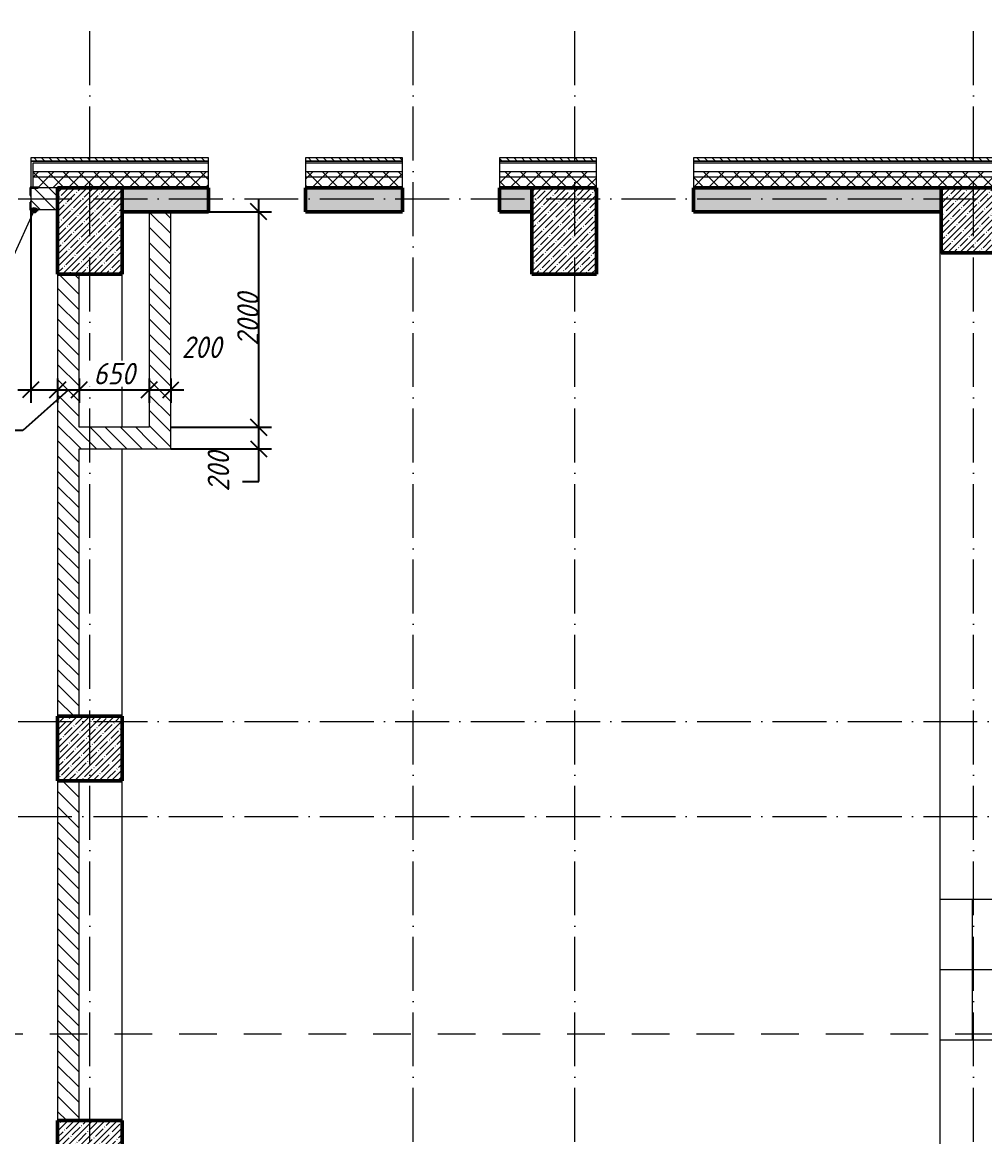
# Model space of a CAD drawing. Header units: millimetres. Extents: x -6064 to 178764, y -5836 to 29924.
# Drawn here: x 13382 to 22313, y 18300 to 28637 of the extents above; entities that cross this region are included whole.
import ezdxf

# ---------------------------------------------------------------- set-up
doc = ezdxf.new("R2010")
doc.units = ezdxf.units.MM
doc.linetypes.add('01 Штриховая _4 мм_', pattern=[600, 350, -250])
doc.linetypes.add('50_200_ШТРИХ_1Т_ш5_п1_п1_', pattern=[700, 500, -100, 0, -100])
doc.layers.add('A-ANNO-DIMS', color=7, linetype='Continuous')
for name, color, linetype, lineweight in [('A-DETL', 7, 'Continuous', 9), ('A-FLOR', 7, 'Continuous', 9), ('A-GENM-1', 7, 'Continuous', 25), ('A-GENM-IDEN', 7, 'Continuous', 9), ('A-WALL', 7, 'Continuous', 5), ('A-WALL-3', 7, 'Continuous', 50), ('A-WALL-4', 7, 'Continuous', 9), ('A-WALL-FNSH-1', 7, 'Continuous', 9), ('A-WALL-PATT-1', 7, 'Continuous', 5), ('G-ANNO-SYMB-1', 7, '01 Штриховая _4 мм_', 9), ('S-COLS', 7, 'Continuous', 9), ('S-COLS-1', 7, 'Continuous', 5), ('S-COLS-2', 7, 'Continuous', 50), ('S-STRS-1', 7, 'Continuous', 9), ('S-STRS-ANNO', 7, 'Continuous', 5), ('Оси-1', 7, '50_200_ШТРИХ_1Т_ш5_п1_п1_', 9)]:
    doc.layers.add(name, color=color, linetype=linetype, lineweight=lineweight)
for name, color, linetype, lineweight, true_color in [('A-WALL-1', 7, 'Continuous', 13, 0xce0000), ('A-WALL-FNSH-2', 7, 'Continuous', 13, 0xce0000), ('A-WALL-PATT-2', 7, 'Continuous', 5, 0xce0000)]:
    doc.layers.add(name, color=color, linetype=linetype, lineweight=lineweight, true_color=true_color)
doc.styles.add('ISOCPEUR_I_2', font='isocpeui.ttf', dxfattribs={"width": 0.9, "height": 200})
doc.dimstyles.new('ISO-2_0_0_9К_СРЕДНИЙ', dxfattribs={"dimscale": 304.8, "dimtxt": 199.196235, "dimasz": 0.492126, "dimexe": 0.393701, "dimexo": 0, "dimgap": 0, "dimtad": 1, "dimdec": 0, "dimzin": 0, "dimdsep": 46, "dimtxsty": 'ISOCPEUR_I_2', "dimblk1": 'OBLIQUE', "dimblk2": 'OBLIQUE', "dimsah": 1, "dimcen": 0.09, "dimdle": 0.393701, "dimazin": 0, "dimtfac": 1, "dimtdec": 4, "dimtix": 1, "dimtmove": 1, "dimatfit": 3, "dimfxl": 1, "dimtvp": 1, "dimtolj": 1, "dimtzin": 0, "dimarcsym": 2})
doc.dimstyles.new('ISO-2_0_0_9К_СРЕДНИЙ_2', dxfattribs={"dimscale": 304.8, "dimtxt": 199.196235, "dimasz": 0.492126, "dimexe": 0.393701, "dimexo": 0, "dimgap": 0, "dimtad": 1, "dimdec": 0, "dimzin": 0, "dimdsep": 46, "dimtxsty": 'ISOCPEUR_I_2', "dimblk1": 'OBLIQUE', "dimblk2": 'OBLIQUE', "dimsah": 1, "dimcen": 0.09, "dimdle": 0.393701, "dimazin": 0, "dimtfac": 1, "dimtdec": 4, "dimtix": 1, "dimtmove": 0, "dimatfit": 3, "dimfxl": 1, "dimtvp": 1, "dimtolj": 1, "dimtzin": 0, "dimarcsym": 2})
doc.dimstyles.new('ISO-2_0_0_9К_СРЕДНИЙ_ФОН_1', dxfattribs={"dimscale": 304.8, "dimtxt": 199.196235, "dimasz": 0.492126, "dimexe": 0.393701, "dimexo": 0, "dimgap": 0.164042, "dimtad": 1, "dimdec": 0, "dimdsep": 46, "dimtxsty": 'ISOCPEUR_I_2', "dimblk1": 'OBLIQUE', "dimblk2": 'OBLIQUE', "dimsah": 1, "dimcen": 0.09, "dimdle": 0.393701, "dimazin": 0, "dimtfac": 1, "dimtdec": 4, "dimtix": 1, "dimtmove": 0, "dimatfit": 3, "dimfxl": 1, "dimtvp": 1, "dimtfill": 1, "dimtolj": 1, "dimtzin": 0, "dimarcsym": 2})
doc.dimstyles.new('ISO-2_0_0_9К_СРЕДНИЙ_ФОН_2', dxfattribs={"dimscale": 304.8, "dimtxt": 199.196235, "dimasz": 0.492126, "dimexe": 0.393701, "dimexo": 0, "dimgap": 0.164042, "dimtad": 1, "dimdec": 0, "dimdsep": 46, "dimtxsty": 'ISOCPEUR_I_2', "dimblk1": 'OBLIQUE', "dimblk2": 'OBLIQUE', "dimsah": 1, "dimcen": 0.09, "dimdle": 0.393701, "dimazin": 0, "dimtfac": 1, "dimtdec": 4, "dimtix": 1, "dimtmove": 1, "dimatfit": 3, "dimfxl": 1, "dimtvp": 1, "dimtfill": 1, "dimtolj": 1, "dimtzin": 0, "dimarcsym": 2})
pattern_1 = [(45, (0, 0), (-57.02463, 57.02463), []), (45, (57.025, 0), (-57.02463, 57.02463), [100.806, -20.161, 3.353, -16.808])]
pattern_2 = [(45, (0, 0), (-70.71068, 70.71068), []), (135, (0, 0), (-70.71068, -70.71068), [])]
pattern_3 = [(135, (0, 0), (-70.71068, -70.71068), [])]

# ---------------------------------------------------------------- blocks, each defined once
blk = doc.blocks.new('Колонна_Несущая_Прямоугольное сечение - 600х600-29564842-АР1_1_Кладочный план 2 этажа')
at = {"layer": 'S-COLS-1'}
h = blk.add_hatch(dxfattribs=at)
h.set_pattern_fill('FP_13', color=256, style=0, pattern_type=2)
h.set_pattern_definition([(45, (-14010, -18150), (-57.02463, 57.02463), []), (45, (-13952.975, -18150), (-57.02463, 57.02463), [100.806, -20.161, 3.353, -16.808])])
h.paths.add_polyline_path([(-300, -300), (300, -300), (300, 300), (-300, 300)], flags=0)
at = {"layer": 'S-COLS-2'}
for p, q in [((300, 300), (-300, 300)), ((-300, 300), (-300, -300)), ((300, -300), (300, 300)), ((-300, -300), (300, -300))]:
    blk.add_line(p, q, dxfattribs=at)
blk = doc.blocks.new('Колонна_Несущая_Прямоугольное сечение - 600х600-V9-АР1_1_Кладочный план 2 этажа')
at = {"layer": 'S-COLS-1'}
h = blk.add_hatch(dxfattribs=at)
h.set_pattern_fill('FP_14', color=256, style=0, pattern_type=2)
h.set_pattern_definition([(45, (-14010, -21900), (-57.02463, 57.02463), []), (45, (-13952.975, -21900), (-57.02463, 57.02463), [100.806, -20.161, 3.353, -16.808])])
h.paths.add_polyline_path([(-300, -300), (300, -300), (300, 300), (-300, 300)], flags=0)
at = {"layer": 'S-COLS-2'}
for p, q in [((300, 300), (-300, 300)), ((-300, 300), (-300, -300)), ((300, -300), (300, 300)), ((-300, -300), (300, -300))]:
    blk.add_line(p, q, dxfattribs=at)
blk = doc.blocks.new('Колонна_Несущая_Прямоугольное сечение - 600х600-V28-АР1_1_Кладочный план 2 этажа')
at = {"layer": 'S-COLS-1'}
h = blk.add_hatch(dxfattribs=at)
h.set_pattern_fill('FP_40', color=256, style=0, pattern_type=2)
h.set_pattern_definition([(45, (-22210, -26800), (-57.02463, 57.02463), []), (45, (-22152.975, -26800), (-57.02463, 57.02463), [100.806, -20.161, 3.353, -16.808])])
h.paths.add_polyline_path([(-300, -300), (300, -300), (300, 300), (-300, 300)], flags=0)
at = {"layer": 'S-COLS-2'}
for p, q in [((300, 300), (-300, 300)), ((-300, 300), (-300, -300)), ((300, -300), (300, 300)), ((-300, -300), (300, -300))]:
    blk.add_line(p, q, dxfattribs=at)
blk = doc.blocks.new('Пол_ амфитетр - Пол_ амфитетр-23726988-АР1_1_Кладочный план 2 этажа')
at = {"layer": 'A-FLOR'}
for p, q in [((21895, 26500), (21910, 26500)), ((21895, 26500), (21895, 20500)), ((22795, 26500), (22795, 20500)), ((23695, 26500), (23695, 20500)), ((24595, 26500), (24595, 20500)), ((25495, 26500), (25495, 20500)), ((26395, 26500), (26395, 20500)), ((27295, 26500), (27295, 20500)), ((28195, 26500), (28195, 20500)), ((29095, 26500), (29095, 20500)), ((29995, 26500), (29995, 20500)), ((30610, 21000), (30610, 20500)), ((22795, 20500), (21895, 20500)), ((23695, 20500), (22795, 20500)), ((24595, 20500), (23695, 20500)), ((25495, 20500), (24595, 20500)), ((26395, 20500), (25495, 20500)), ((27295, 20500), (26395, 20500)), ((28195, 20500), (27295, 20500)), ((29095, 20500), (28195, 20500)), ((29995, 20500), (29095, 20500)), ((30610, 20500), (29995, 20500)), ((21895, 19200), (22795, 19200)), ((21895, 19200), (21895, 15203)), ((22795, 19200), (23695, 19200)), ((22795, 19200), (22795, 15203)), ((23695, 19200), (24595, 19200)), ((23695, 19200), (23695, 15203)), ((24595, 19200), (25495, 19200)), ((24595, 19200), (24595, 15203)), ((25495, 19200), (26395, 19200)), ((25495, 19200), (25495, 15203)), ((26395, 19200), (27295, 19200)), ((26395, 19200), (26395, 15203)), ((27295, 19200), (28195, 19200)), ((27295, 19200), (27295, 15203)), ((28195, 19200), (29095, 19200)), ((28195, 19200), (28195, 15203)), ((29095, 19200), (29995, 19200)), ((29095, 19200), (29095, 15203)), ((29995, 19200), (30610, 19200)), ((29995, 19200), (29995, 15200)), ((30610, 19200), (30610, 15200))]:
    blk.add_line(p, q, dxfattribs=at)
blk = doc.blocks.new('Фахверк_СКБ_Уголок - Ф-16_200х7630 h-28554811-АР1_1_Кладочный план 2 этажа')
at = {"layer": 'A-GENM-1'}
for p, q in [((200, 156), (125, 156)), ((125, 156), (125, 81)), ((131, 81), (131, 150)), ((131, 150), (200, 150)), ((200, 150), (200, 156)), ((125, 81), (131, 81)), ((131, 19), (125, 19)), ((125, 19), (125, -56)), ((131, -50), (131, 19)), ((125, -56), (200, -56)), ((200, -50), (131, -50)), ((200, -56), (200, -50))]:
    blk.add_line(p, q, dxfattribs=at)
blk = doc.blocks.new('_Oblique')
at = {"color": 0, "linetype": 'ByBlock', "lineweight": -2}
blk.add_line((-0.5, -0.5), (0.5, 0.5), dxfattribs=at)
blk = doc.blocks.new('DIMBLOCK531-АР1_1_Кладочный план 2 этажа')
at = {"layer": 'A-ANNO-DIMS', "color": 0, "lineweight": -2, "transparency": 16777216}
for p, q in [((15576, 24560), (15576, 25000)), ((14763, 24880), (15696, 24880)), ((14760, 24680), (15696, 24680)), ((15576, 24378), (15576, 24680)), ((15426, 24378), (15576, 24378))]:
    blk.add_line(p, q, dxfattribs=at)
at = {"layer": 'Defpoints', "color": 0, "transparency": 16777216}
for p in [(14763, 24880), (15576, 24880), (14760, 24680)]:
    blk.add_point(p, dxfattribs=at)
at = {"layer": 'A-ANNO-DIMS', "color": 0, "lineweight": -2, "transparency": 16777216, "xscale": 150, "yscale": 150, "zscale": 150}
for p, rotation in [((15576, 24880), 90), ((15576, 24680), 270)]:
    blk.add_blockref('_Oblique', p, dxfattribs=dict(at, rotation=rotation))
at = {"layer": 'A-ANNO-DIMS', "color": 0, "transparency": 16777216, "insert": (15102, 24284), "char_height": 200, "width": 455.09, "attachment_point": 1, "rotation": 90, "line_spacing_factor": 1.149209, "style": 'ISOCPEUR_I_2'}
blk.add_mtext('\\A1;200', dxfattribs=at)
blk = doc.blocks.new('DIMBLOCK532-АР1_1_Кладочный план 2 этажа')
at = {"layer": 'A-ANNO-DIMS', "color": 0, "lineweight": -2, "transparency": 16777216}
for p, q in [((15576, 24760), (15576, 27000)), ((15037, 26880), (15696, 26880)), ((14763, 24880), (15696, 24880))]:
    blk.add_line(p, q, dxfattribs=at)
at = {"layer": 'Defpoints', "color": 0, "transparency": 16777216}
for p in [(15037, 26880), (15576, 26880), (14763, 24880)]:
    blk.add_point(p, dxfattribs=at)
at = {"layer": 'A-ANNO-DIMS', "color": 0, "lineweight": -2, "transparency": 16777216, "xscale": 150, "yscale": 150, "zscale": 150}
for p, rotation in [((15576, 26880), 90), ((15576, 24880), 270)]:
    blk.add_blockref('_Oblique', p, dxfattribs=dict(at, rotation=rotation))
at = {"layer": 'A-ANNO-DIMS', "color": 0, "transparency": 16777216, "insert": (15476, 25880), "char_height": 200, "width": 606.78, "attachment_point": 5, "rotation": 90, "style": 'ISOCPEUR_I_2'}
blk.add_mtext('\\A1;2000', dxfattribs=at)
blk = doc.blocks.new('DIMBLOCK533-АР1_1_Кладочный план 2 этажа')
at = {"layer": 'A-ANNO-DIMS', "color": 0, "lineweight": -2, "transparency": 16777216}
for p, q in [((13460, 26900), (13460, 25108)), ((13710, 25334), (13710, 25108)), ((13340, 25228), (13830, 25228))]:
    blk.add_line(p, q, dxfattribs=at)
at = {"layer": 'Defpoints', "color": 0, "transparency": 16777216}
for p in [(13460, 26900), (13710, 25334), (13710, 25228)]:
    blk.add_point(p, dxfattribs=at)
at = {"layer": 'A-ANNO-DIMS', "color": 0, "lineweight": -2, "transparency": 16777216, "xscale": 150, "yscale": 150, "zscale": 150, "rotation": 180}
blk.add_blockref('_Oblique', (13460, 25228), dxfattribs=at)
at = {"layer": 'A-ANNO-DIMS', "color": 0, "lineweight": -2, "transparency": 16777216, "xscale": 150, "yscale": 150, "zscale": 150}
blk.add_blockref('_Oblique', (13710, 25228), dxfattribs=at)
at = {"layer": 'A-ANNO-DIMS', "color": 0, "transparency": 16777216, "insert": (12868, 25723), "char_height": 200, "width": 455.09, "attachment_point": 1, "line_spacing_factor": 1.149209, "style": 'ISOCPEUR_I_2', "bg_fill": 3, "box_fill_scale": 1.1, "bg_fill_color": 256, "bg_fill_true_color": 13158600, "bg_fill_transparency": 0}
blk.add_mtext('\\A1;250', dxfattribs=at)
blk = doc.blocks.new('DIMBLOCK534-АР1_1_Кладочный план 2 этажа')
at = {"layer": 'A-ANNO-DIMS', "color": 0, "lineweight": -2, "transparency": 16777216}
for p, q in [((13710, 25334), (13710, 25108)), ((13910, 25334), (13910, 25108)), ((13810, 25228), (13386, 24851)), ((13590, 25228), (14030, 25228)), ((13386, 24851), (12903, 24851))]:
    blk.add_line(p, q, dxfattribs=at)
at = {"layer": 'Defpoints', "color": 0, "transparency": 16777216}
for p in [(13710, 25334), (13910, 25334), (13910, 25228)]:
    blk.add_point(p, dxfattribs=at)
at = {"layer": 'A-ANNO-DIMS', "color": 0, "lineweight": -2, "transparency": 16777216, "xscale": 150, "yscale": 150, "zscale": 150, "rotation": 180}
blk.add_blockref('_Oblique', (13710, 25228), dxfattribs=at)
at = {"layer": 'A-ANNO-DIMS', "color": 0, "lineweight": -2, "transparency": 16777216, "xscale": 150, "yscale": 150, "zscale": 150}
blk.add_blockref('_Oblique', (13910, 25228), dxfattribs=at)
at = {"layer": 'A-ANNO-DIMS', "color": 0, "transparency": 16777216, "insert": (12881, 25167), "char_height": 200, "width": 455.09, "attachment_point": 1, "line_spacing_factor": 1.149209, "style": 'ISOCPEUR_I_2', "bg_fill": 3, "box_fill_scale": 1.1, "bg_fill_color": 256, "bg_fill_true_color": 13158600, "bg_fill_transparency": 0}
blk.add_mtext('\\A1;200', dxfattribs=at)
blk = doc.blocks.new('DIMBLOCK535-АР1_1_Кладочный план 2 этажа')
at = {"layer": 'A-ANNO-DIMS', "color": 0, "lineweight": -2, "transparency": 16777216}
for p, q in [((13910, 25334), (13910, 25108)), ((14560, 25334), (14560, 25108)), ((13790, 25228), (14680, 25228))]:
    blk.add_line(p, q, dxfattribs=at)
at = {"layer": 'Defpoints', "color": 0, "transparency": 16777216}
for p in [(13910, 25334), (14560, 25334), (14560, 25228)]:
    blk.add_point(p, dxfattribs=at)
at = {"layer": 'A-ANNO-DIMS', "color": 0, "lineweight": -2, "transparency": 16777216, "xscale": 150, "yscale": 150, "zscale": 150, "rotation": 180}
blk.add_blockref('_Oblique', (13910, 25228), dxfattribs=at)
at = {"layer": 'A-ANNO-DIMS', "color": 0, "lineweight": -2, "transparency": 16777216, "xscale": 150, "yscale": 150, "zscale": 150}
blk.add_blockref('_Oblique', (14560, 25228), dxfattribs=at)
at = {"layer": 'A-ANNO-DIMS', "color": 0, "transparency": 16777216, "insert": (14235, 25378), "char_height": 200, "width": 455.09, "attachment_point": 5, "style": 'ISOCPEUR_I_2', "bg_fill": 3, "box_fill_scale": 1.1, "bg_fill_color": 256, "bg_fill_true_color": 13158600, "bg_fill_transparency": 0}
blk.add_mtext('\\A1;650', dxfattribs=at)
blk = doc.blocks.new('DIMBLOCK536-АР1_1_Кладочный план 2 этажа')
at = {"layer": 'A-ANNO-DIMS', "color": 0, "lineweight": -2, "transparency": 16777216}
for p, q in [((14560, 25334), (14560, 25108)), ((14760, 25334), (14760, 25108)), ((14440, 25228), (14880, 25228))]:
    blk.add_line(p, q, dxfattribs=at)
at = {"layer": 'Defpoints', "color": 0, "transparency": 16777216}
for p in [(14560, 25334), (14760, 25334), (14760, 25228)]:
    blk.add_point(p, dxfattribs=at)
at = {"layer": 'A-ANNO-DIMS', "color": 0, "lineweight": -2, "transparency": 16777216, "xscale": 150, "yscale": 150, "zscale": 150, "rotation": 180}
blk.add_blockref('_Oblique', (14560, 25228), dxfattribs=at)
at = {"layer": 'A-ANNO-DIMS', "color": 0, "lineweight": -2, "transparency": 16777216, "xscale": 150, "yscale": 150, "zscale": 150}
blk.add_blockref('_Oblique', (14760, 25228), dxfattribs=at)
at = {"layer": 'A-ANNO-DIMS', "color": 0, "transparency": 16777216, "insert": (14861, 25723), "char_height": 200, "width": 455.09, "attachment_point": 1, "line_spacing_factor": 1.149209, "style": 'ISOCPEUR_I_2', "bg_fill": 3, "box_fill_scale": 1.1, "bg_fill_color": 256, "bg_fill_true_color": 13158600, "bg_fill_transparency": 0}
blk.add_mtext('\\A1;200', dxfattribs=at)

msp = doc.modelspace()

# ---------------------------------------------------------------- hatches: boundary and pattern name
at = {"layer": 'A-GENM-IDEN'}
h = msp.add_hatch(color=256, dxfattribs=at)
edge = h.paths.add_edge_path(flags=0)
edge.add_arc((13491.8, 26894), 25, 0, 360)
at = {"layer": 'A-WALL-PATT-1'}
h = msp.add_hatch(dxfattribs=at)
h.set_pattern_fill('FP_23', color=256, style=0, pattern_type=2)
h.set_pattern_definition([(135, (0, 0), (-35.35534, -35.35534), [])])
h.paths.add_polyline_path([(33890, 27350), (33890, 27380), (19610.3, 27380), (19610.3, 27350), (33860, 27350)], flags=0)
h.paths.add_polyline_path([(18710.3, 27350), (18710.3, 27380), (17810.3, 27380), (17810.3, 27350), (18287.6, 27350)], flags=0)
h.paths.add_polyline_path([(16010.3, 27350), (16910.3, 27350), (16910.3, 27380), (16010.3, 27380)], flags=0)
h.paths.add_polyline_path([(15110.3, 27350), (15110.3, 27380), (13460.3, 27380), (13460.3, 27350), (13690.8, 27350)], flags=0)
h = msp.add_hatch(dxfattribs=at)
h.set_pattern_fill('FP_11', color=256, style=0, pattern_type=2)
h.set_pattern_definition(pattern_2)
h.paths.add_polyline_path([(33710, 27200), (33710, 27250), (19610.3, 27250), (19610.3, 27200), (33610.2, 27200)], flags=0)
h.paths.add_polyline_path([(16910.3, 27200), (16910.3, 27250), (16010.3, 27250), (16010.3, 27200), (16755.3, 27200)], flags=0)
h.paths.add_polyline_path([(13480.3, 27200), (15110.3, 27200), (15110.3, 27250), (13480.3, 27250)], flags=0)
h.paths.add_polyline_path([(17810.3, 27200), (18710.3, 27200), (18710.3, 27250), (17810.3, 27250)], flags=0)
h = msp.add_hatch(dxfattribs=at)
h.set_pattern_fill('FP_11', color=256, style=0, pattern_type=2)
h.set_pattern_definition(pattern_2)
h.paths.add_polyline_path([(33610, 27100), (33610, 27200), (19610.3, 27200), (19610.3, 27100), (32078, 27100)], flags=0)
h.paths.add_polyline_path([(13690.8, 27100), (15110.3, 27100), (15110.3, 27200), (13480.3, 27200), (13480.3, 27106), (13529.3, 27106), (13529.3, 27100)], flags=0)
h.paths.add_polyline_path([(16755.3, 27100), (16910.3, 27100), (16910.3, 27200), (16010.3, 27200), (16010.3, 27100)], flags=0)
h.paths.add_polyline_path([(17810.3, 27100), (18710.3, 27100), (18710.3, 27200), (17810.3, 27200)], flags=0)
h = msp.add_hatch(dxfattribs=at)
h.set_pattern_fill('FP_7', color=256, style=0, pattern_type=2)
h.set_pattern_definition(pattern_1)
h.paths.add_polyline_path([(14310, 26880), (15110.3, 26880), (15110.3, 27100), (14310, 27100)], flags=0)
h.paths.add_polyline_path([(16755.3, 26880), (16910.3, 26880), (16910.3, 27100), (16010.3, 27100), (16010.3, 26880)], flags=0)
h.paths.add_polyline_path([(21910, 26880), (21910, 27100), (19610.3, 27100), (19610.3, 26880), (19819.8, 26880)], flags=0)
h.paths.add_polyline_path([(18110.3, 26880), (18110.3, 27100), (17810.3, 27100), (17810.3, 26880)], flags=0)
at = {"layer": 'A-WALL-PATT-2'}
h = msp.add_hatch(dxfattribs=at)
h.set_pattern_fill('FP_22', color=256, style=0, pattern_type=2)
h.set_pattern_definition(pattern_3)
h.paths.add_polyline_path([(13529.3, 26900), (13710, 26900), (13710, 27100), (13460.3, 27100), (13460.3, 26900)], flags=0)
h = msp.add_hatch(dxfattribs=at)
h.set_pattern_fill('FP_22', color=256, style=0, pattern_type=2)
h.set_pattern_definition(pattern_3)
h.paths.add_polyline_path([(14760, 24680), (14760, 26880), (14560, 26880), (14560, 24680)], flags=0)
h = msp.add_hatch(dxfattribs=at)
h.set_pattern_fill('FP_22', color=256, style=0, pattern_type=2)
h.set_pattern_definition(pattern_3)
h.paths.add_polyline_path([(13710.3, 15200), (13910.3, 15200), (13910.3, 17850), (13710.3, 17850), (13710.3, 17238.8)], flags=0)
h.paths.add_polyline_path([(13710.3, 18450), (13910.3, 18450), (13910.3, 21600), (13710.3, 21600)], flags=0)
h.paths.add_polyline_path([(13910.3, 22200), (13910.3, 26300), (13710.3, 26300), (13710.3, 22200), (13857.9, 22200)], flags=0)
h = msp.add_hatch(dxfattribs=at)
h.set_pattern_fill('FP_22', color=256, style=0, pattern_type=2)
h.set_pattern_definition(pattern_3)
h.paths.add_polyline_path([(13910.3, 24680), (14560, 24680), (14560, 24880), (13910.3, 24880)], flags=0)
at = {"layer": 'S-COLS-1'}
h = msp.add_hatch(dxfattribs=at)
h.set_pattern_fill('FP_7', color=256, style=0, pattern_type=2)
h.set_pattern_definition(pattern_1)
h.paths.add_polyline_path([(13710, 26300), (14310, 26300), (14310, 27100), (13710, 27100)], flags=0)
h = msp.add_hatch(dxfattribs=at)
h.set_pattern_fill('FP_7', color=256, style=0, pattern_type=2)
h.set_pattern_definition(pattern_1)
h.paths.add_polyline_path([(18110.3, 26300), (18710.3, 26300), (18710.3, 27100), (18110.3, 27100)], flags=0)

# ---------------------------------------------------------------- linework, layer by layer
at = {"layer": 'A-DETL'}
for p, q in [((15110.3, 27250), (13480.3, 27250)), ((16910.3, 27250), (16010.3, 27250)), ((18710.3, 27250), (17810.3, 27250)), ((33610, 27250), (19610.3, 27250))]:
    msp.add_line(p, q, dxfattribs=at)
at = {"layer": 'A-FLOR'}
for p, q in [((14310.3, 26500), (14310, 26500)), ((14310.3, 24880), (14310.3, 26500)), ((14310.3, 15200), (14310.3, 24680))]:
    msp.add_line(p, q, dxfattribs=at)
at = {"layer": 'A-GENM-IDEN'}
msp.add_line((13491.8, 26894), (13285.9, 26437.4), dxfattribs=at)
msp.add_circle((13491.8, 26894), 25, dxfattribs=at)
at = {"layer": 'A-WALL'}
for p, q in [((13480.3, 27330), (13480.3, 27106)), ((15110.3, 27330), (13480.3, 27330)), ((16910.3, 27330), (16010.3, 27330)), ((18710.3, 27330), (17810.3, 27330)), ((33840, 27330), (19610.3, 27330)), ((15110.3, 27200), (13480.3, 27200)), ((16910.3, 27200), (16010.3, 27200)), ((18710.3, 27200), (17810.3, 27200)), ((33710, 27200), (19610.3, 27200))]:
    msp.add_line(p, q, dxfattribs=at)
at = {"layer": 'A-WALL-1'}
for p, q in [((13710, 27100), (13529.3, 27100)), ((13710, 26900), (13710, 27100)), ((13460.3, 27031), (13460.3, 26969)), ((13529.3, 26900), (13710, 26900))]:
    msp.add_line(p, q, dxfattribs=at)
at = {"layer": 'A-WALL-3'}
for p, q in [((15110.3, 27100), (14310, 27100)), ((14310, 27100), (14310, 26880)), ((15110.3, 26880), (15110.3, 27100)), ((16910.3, 27100), (16010.3, 27100)), ((16010.3, 27100), (16010.3, 26880)), ((16910.3, 26880), (16910.3, 27100)), ((18110.3, 27100), (17810.3, 27100)), ((17810.3, 27100), (17810.3, 26880)), ((18110.3, 26880), (18110.3, 27100)), ((21910, 27100), (19610.3, 27100)), ((19610.3, 27100), (19610.3, 26880)), ((14310, 26880), (15110.3, 26880)), ((16010.3, 26880), (16910.3, 26880)), ((17810.3, 26880), (18110.3, 26880)), ((19610.3, 26880), (21910, 26880))]:
    msp.add_line(p, q, dxfattribs=at)
at = {"layer": 'A-WALL-4'}
for p, q in [((15110.3, 27100), (15110.3, 27330)), ((16010.3, 27330), (16010.3, 27100)), ((16910.3, 27100), (16910.3, 27330)), ((17810.3, 27330), (17810.3, 27100)), ((18710.3, 27100), (18710.3, 27330)), ((19610.3, 27330), (19610.3, 27100)), ((13710, 27100), (15110.3, 27100)), ((16010.3, 27100), (16910.3, 27100)), ((17810.3, 27100), (18710.3, 27100)), ((19610.3, 27100), (21910, 27100))]:
    msp.add_line(p, q, dxfattribs=at)
at = {"layer": 'A-WALL-FNSH-1'}
for p, q in [((15110.3, 27380), (13460.3, 27380)), ((13460.3, 27380), (13460.3, 27350)), ((15110.3, 27350), (13460.3, 27350)), ((13460.3, 27350), (13460.3, 27106)), ((13460.3, 27350), (15110.3, 27350)), ((15110.3, 27330), (15110.3, 27380)), ((16910.3, 27380), (16010.3, 27380)), ((16010.3, 27380), (16010.3, 27350)), ((16910.3, 27350), (16010.3, 27350)), ((16010.3, 27350), (16010.3, 27330)), ((16010.3, 27350), (16910.3, 27350)), ((16910.3, 27350), (16910.3, 27380)), ((16910.3, 27330), (16910.3, 27350)), ((18710.3, 27380), (17810.3, 27380)), ((17810.3, 27380), (17810.3, 27350)), ((18710.3, 27350), (17810.3, 27350)), ((17810.3, 27350), (17810.3, 27330)), ((17810.3, 27350), (18710.3, 27350)), ((18710.3, 27330), (18710.3, 27380)), ((33890, 27380), (19610.3, 27380)), ((19610.3, 27380), (19610.3, 27350)), ((33860, 27350), (19610.3, 27350)), ((19610.3, 27350), (19610.3, 27330)), ((19610.3, 27350), (33860, 27350))]:
    msp.add_line(p, q, dxfattribs=at)
at = {"layer": 'A-WALL-FNSH-2'}
for p, q in [((14560, 26880), (14560, 24880)), ((14760, 24680), (14760, 26880)), ((13710.3, 26300), (13710.3, 22200)), ((13910.3, 26300), (13710.3, 26300)), ((13910.3, 24880), (13910.3, 26300)), ((14560, 24880), (13910.3, 24880)), ((13910.3, 22200), (13910.3, 24680)), ((13910.3, 24680), (14760, 24680)), ((13710.3, 21600), (13710.3, 18450)), ((13910.3, 18450), (13910.3, 21600))]:
    msp.add_line(p, q, dxfattribs=at)
at = {"layer": 'G-ANNO-SYMB-1'}
msp.add_line((-4961.6, 19254.7), (42928.2, 19254.7), dxfattribs=at)
at = {"layer": 'S-COLS-2'}
for p, q in [((14310, 27100), (13710, 27100)), ((13710, 27100), (13710, 26300)), ((14310, 26300), (14310, 27100)), ((18710.3, 27100), (18110.3, 27100)), ((18110.3, 27100), (18110.3, 26300)), ((18710.3, 26300), (18710.3, 27100)), ((13710, 26300), (14310, 26300)), ((18110.3, 26300), (18710.3, 26300))]:
    msp.add_line(p, q, dxfattribs=at)
at = {"layer": 'S-STRS-1'}
for p, q in [((21895, 20500), (21895, 19200)), ((21895, 20500), (21895, 19200)), ((22195, 20500), (22195, 19200)), ((22195, 20500), (22195, 19200))]:
    msp.add_line(p, q, dxfattribs=at)
at = {"layer": 'S-STRS-ANNO'}
for p, q in [((21895, 19850), (22195, 19850)), ((22195, 19850), (22495, 19850))]:
    msp.add_line(p, q, dxfattribs=at)
at = {"layer": 'Оси-1'}
for p, q in [((14010, -4150), (14010, 28636.9)), ((17010, -4150), (17010, 28636.9)), ((18510, -4150), (18510, 28636.9)), ((22210, -4150), (22210, 28636.9)), ((-4160, 27000), (125951.6, 27000)), ((-4160, 22150), (125951.6, 22150)), ((-4160, 21270), (125951.6, 21270))]:
    msp.add_line(p, q, dxfattribs=at)

# ---------------------------------------------------------------- block references
at = {"layer": 'A-FLOR'}
msp.add_blockref('Пол_ амфитетр - Пол_ амфитетр-23726988-АР1_1_Кладочный план 2 этажа', (0, 0), dxfattribs=at)
at = {"layer": 'A-GENM-1'}
msp.add_blockref('Фахверк_СКБ_Уголок - Ф-16_200х7630 h-28554811-АР1_1_Кладочный план 2 этажа', (13329.3, 26950), dxfattribs=at)
at = {"layer": 'S-COLS'}
for name, p in [('Колонна_Несущая_Прямоугольное сечение - 600х600-V28-АР1_1_Кладочный план 2 этажа', (22210, 26800)), ('Колонна_Несущая_Прямоугольное сечение - 600х600-V9-АР1_1_Кладочный план 2 этажа', (14010, 21900)), ('Колонна_Несущая_Прямоугольное сечение - 600х600-29564842-АР1_1_Кладочный план 2 этажа', (14010, 18150))]:
    msp.add_blockref(name, p, dxfattribs=at)

# ---------------------------------------------------------------- dimensions: what is measured, and where the dimension line sits
at = {"layer": 'A-ANNO-DIMS'}
dim = msp.add_linear_dim(base=(15576.2, 26880), p1=(14763, 24880), p2=(15036.8, 26880), angle=90, dimstyle='ISO-2_0_0_9К_СРЕДНИЙ_2', override={"dimpost": '<>', "dimfxl": 2018.648703}, dxfattribs=at)
dim.commit()
dim.dimension.update_dxf_attribs({"geometry": 'DIMBLOCK532-АР1_1_Кладочный план 2 этажа', "text_midpoint": (15476.2, 25880)})
dim = msp.add_linear_dim(base=(15576.2, 24880), p1=(14760, 24680), p2=(14763, 24880), angle=90, dimstyle='ISO-2_0_0_9К_СРЕДНИЙ', override={"dimpost": '<>', "dimfxl": 200.023224}, dxfattribs=at)
dim.commit()
dim.dimension.update_dxf_attribs({"geometry": 'DIMBLOCK531-АР1_1_Кладочный план 2 этажа', "text_midpoint": (15448.2, 24378.2), "dimtype": 160, "text_rotation": 90})

# ---------------------------------------------------------------- next in the draw order: dimensions: what is measured, and where the dimension line sits
dim = msp.add_linear_dim(base=(13710.3, 25228.3), p1=(13460.3, 26900), p2=(13710.3, 25334.4), dimstyle='ISO-2_0_0_9К_СРЕДНИЙ_ФОН_2', override={"dimpost": '<>', "dimfxl": 1585.475563}, dxfattribs=at)
dim.commit()
dim.dimension.update_dxf_attribs({"geometry": 'DIMBLOCK533-АР1_1_Кладочный план 2 этажа', "text_midpoint": (13095.1, 25406.3), "dimtype": 160})

# ---------------------------------------------------------------- next in the draw order: dimensions: what is measured, and where the dimension line sits
dim = msp.add_linear_dim(base=(13910.3, 25228.3), p1=(13710.3, 25334.4), p2=(13910.3, 25334.4), dimstyle='ISO-2_0_0_9К_СРЕДНИЙ_ФОН_2', override={"dimpost": '<>', "dimfxl": 200}, dxfattribs=at)
dim.commit()
dim.dimension.update_dxf_attribs({"geometry": 'DIMBLOCK534-АР1_1_Кладочный план 2 этажа', "text_midpoint": (13335.7, 24850.6), "dimtype": 160})

# ---------------------------------------------------------------- next in the draw order: dimensions: what is measured, and where the dimension line sits
dim = msp.add_linear_dim(base=(14560, 25228.3), p1=(13910.3, 25334.4), p2=(14560, 25334.4), dimstyle='ISO-2_0_0_9К_СРЕДНИЙ_ФОН_1', override={"dimpost": '<>', "dimfxl": 649.743481}, dxfattribs=at)
dim.commit()
dim.dimension.update_dxf_attribs({"geometry": 'DIMBLOCK535-АР1_1_Кладочный план 2 этажа', "text_midpoint": (14235.1, 25378.3)})

# ---------------------------------------------------------------- next in the draw order: dimensions: what is measured, and where the dimension line sits
dim = msp.add_linear_dim(base=(14760, 25228.3), p1=(14560, 25334.4), p2=(14760, 25334.4), dimstyle='ISO-2_0_0_9К_СРЕДНИЙ_ФОН_2', override={"dimpost": '<>', "dimfxl": 200}, dxfattribs=at)
dim.commit()
dim.dimension.update_dxf_attribs({"geometry": 'DIMBLOCK536-АР1_1_Кладочный план 2 этажа', "text_midpoint": (15088.3, 25406.3), "dimtype": 160})

doc.saveas('drawing.dxf')
